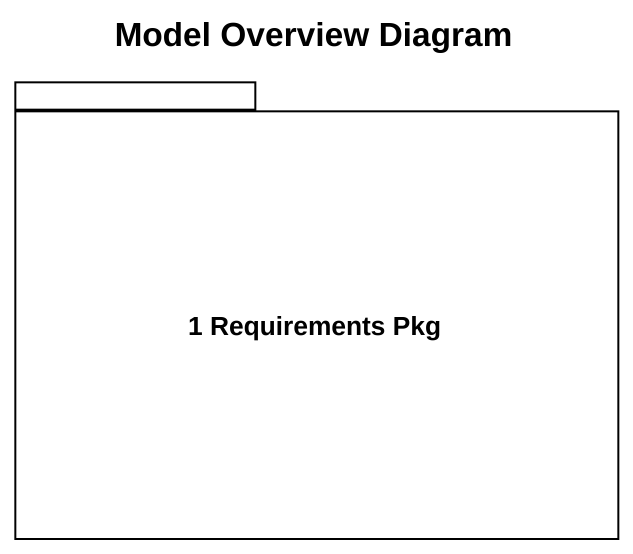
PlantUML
@startuml
title Model Overview Diagram
package "1 Requirements Pkg" as p1_Requirements_Pkg {
}
@enduml
